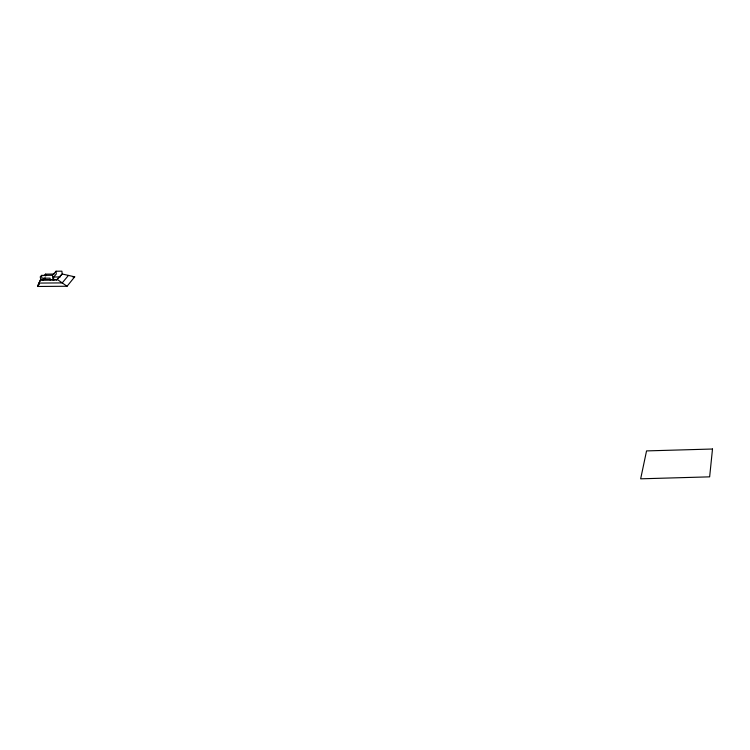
<?xml version="1.0" encoding="UTF-8"?>
<svg xmlns="http://www.w3.org/2000/svg" width="750" height="750" viewBox="0 0 750 750"><rect width="100%" height="100%" fill="white"/><g stroke="black" fill="none" stroke-linecap="round" stroke-linejoin="round"><path stroke-width="1.12" d="M67.041 286.256L57.45 279.562L40.538 279.703L37.528 286.472L67.041 286.256L74.709 276.834L62.184 273.994L56.672 279.928L40.922 280.05L40.228 276.863L41.559 275.381L52.472 275.287L56.006 271.228L61.894 271.181L62.184 273.994L56.672 279.928M40.538 279.703L37.5 286.472L38.625 285.206M68.447 275.419L62.222 282.9L39.038 283.078L39.188 284.569M42.975 280.275L45.094 277.875M44.034 275.766L45.488 274.134L54.131 274.059M53.578 277.013L60.253 276.956M72.675 276.853L74.709 276.834M45.488 274.134L45.694 276.094M41.559 275.381L41.859 278.212L50.025 278.147L50.231 280.125M56.006 271.228L56.297 274.041L53.484 277.294L53.794 280.256M52.472 275.287L52.959 279.928M712.5 449.016L709.641 476.85L640.659 478.819L646.547 450.909L712.5 449.016"/></g></svg>
